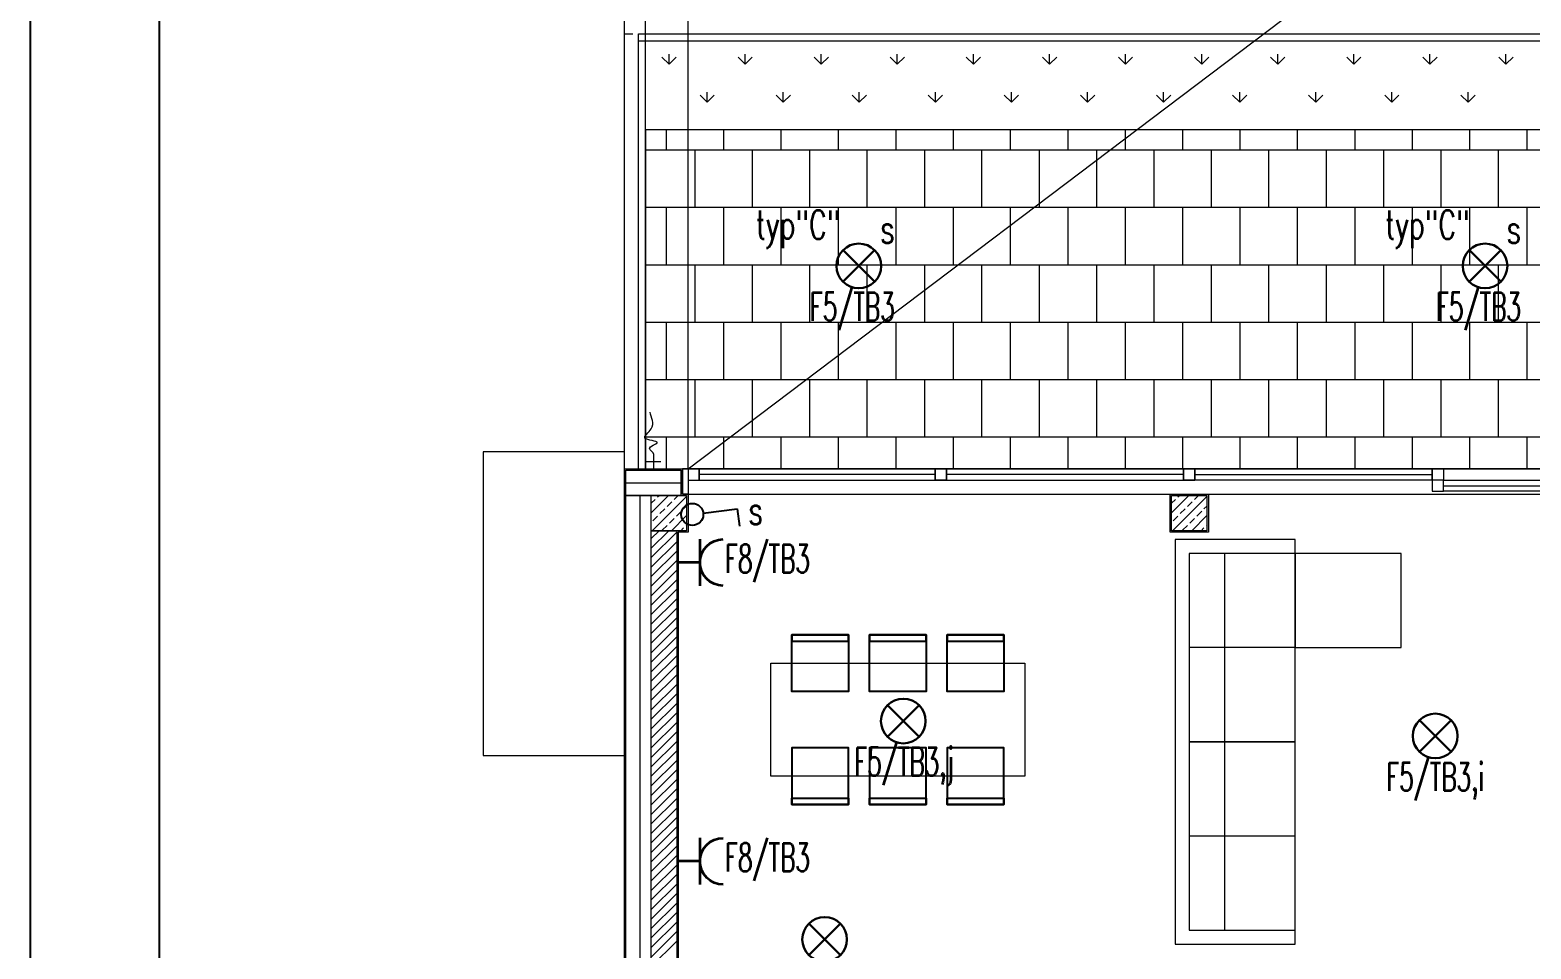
# Model space of a CAD drawing. Header units: millimetres. Extents: x 1780 to 154263, y -7240 to 17216.
# Drawn here: x 70140 to 71203, y 3966 to 4617 of the extents above; entities that cross this region are included whole.
import ezdxf
from ezdxf.enums import TextEntityAlignment as Align

# ---------------------------------------------------------------- set-up
doc = ezdxf.new("R2010")
doc.units = ezdxf.units.MM
doc.linetypes.add('ACAD_ISO03W100', pattern=[30, 12, -18])
for name, color, linetype, lineweight in [('2d_SX_aranżacja niedrukowana', 191, 'Continuous', 5), ('2d_SX_gruba przekroje', 90, 'Continuous', 20), ('2d_SX_instalacje szkic - woda', 140, 'Continuous', 5), ('2d_SX_oznaczenia', 40, 'Continuous', 0), ('2d_SX_stolarka okienna', 5, 'Continuous', 5), ('2d_SX_szraf', 251, 'Continuous', 0), ('2d_SX_warstwy', 181, 'Continuous', 9), ('2d_SX_widok', 10, 'Continuous', 9)]:
    doc.layers.add(name, color=color, linetype=linetype, lineweight=lineweight)
doc.layers.add('2d_SX_PZT_50% pow biol czynna', color=7, linetype='Continuous', lineweight=9, true_color=0x328217)
doc.layers.add('2d_SX_rewizja 18 września', color=210, linetype='Continuous')
doc.layers.add('60 instalacje elektryka', color=10, linetype='Continuous')
doc.styles.add('OPIS', font='simplex.shx', dxfattribs={"width": 0.7, "height": 4})
doc.styles.add('superhelix light', font='')
doc.styles.get('superhelix light').set_extended_font_data('Bahnschrift Light')
doc.linetypes.add('ZIGZAG', pattern='A,0.00254,-5.08,[131,ltypeshp.shx,S=5.08,R=0,X=-5.08,Y=0],-10.16,[131,ltypeshp.shx,S=5.08,R=180,X=5.08,Y=0],-5.08', length=20.32254)

# ---------------------------------------------------------------- blocks, each defined once
blk = doc.blocks.new('PDKLD 1 A')
at = {"color": 8}
for points in [[(75951.6, -13603.7), (75951.6, -13643.7), (75911.6, -13643.7), (75911.6, -13603.7)], [(75911.6, -13603.7), (75911.6, -13608.1), (75951.6, -13608.1), (75951.6, -13603.7), (75951.6, -13603.7)], [(76006.6, -13603.7), (76006.6, -13643.7), (75966.6, -13643.7), (75966.6, -13603.7)], [(75966.6, -13603.7), (75966.6, -13608.1), (76006.6, -13608.1), (76006.6, -13603.7), (76006.6, -13603.7)], [(76061.6, -13603.7), (76061.6, -13643.7), (76021.6, -13643.7), (76021.6, -13603.7)], [(76021.6, -13603.7), (76021.6, -13608.1), (76061.6, -13608.1), (76061.6, -13603.7), (76061.6, -13603.7)], [(75951.6, -13723.7), (75951.6, -13683.7), (75911.6, -13683.7), (75911.6, -13723.7)], [(76006.6, -13723.7), (76006.6, -13683.7), (75966.6, -13683.7), (75966.6, -13723.7)], [(76061.6, -13723.7), (76061.6, -13683.7), (76021.6, -13683.7), (76021.6, -13723.7)], [(75911.6, -13723.7), (75911.6, -13719.3), (75951.6, -13719.3), (75951.6, -13723.7), (75951.6, -13723.7)], [(75966.6, -13723.7), (75966.6, -13719.3), (76006.6, -13719.3), (76006.6, -13723.7), (76006.6, -13723.7)], [(76021.6, -13723.7), (76021.6, -13719.3), (76061.6, -13719.3), (76061.6, -13723.7), (76061.6, -13723.7)]]:
    blk.add_lwpolyline(points, close=True, dxfattribs=at)
at = {"layer": '2d_SX_aranżacja niedrukowana', "color": 8}
for p, q in [((76183, -13536), (76183, -13822.7)), ((76268, -13536), (76183, -13536)), ((76268, -13822.7), (76268, -13536)), ((76193, -13546), (76193, -13679.4)), ((76268, -13546), (76193, -13546)), ((76193, -13546), (76193, -13812.7)), ((76268, -13546), (76193, -13546)), ((76268, -13546), (76218, -13546)), ((76218, -13546), (76218, -13812.7)), ((76268, -13546), (76268, -13612.7)), ((76343, -13546), (76268, -13546)), ((76268, -13679.4), (76268, -13546)), ((76268, -13812.7), (76268, -13546)), ((76343, -13612.7), (76343, -13546)), ((76193, -13612.7), (76193, -13679.4)), ((76268, -13612.7), (76193, -13612.7)), ((76268, -13612.7), (76343, -13612.7)), ((76268, -13679.4), (76268, -13612.7)), ((75896.6, -13623.7), (76076.6, -13623.7)), ((75896.6, -13703.7), (75896.6, -13623.7)), ((76076.6, -13623.7), (76076.6, -13703.7)), ((76193, -13679.4), (76268, -13679.4)), ((76193, -13679.4), (76268, -13679.4)), ((76193, -13679.4), (76193, -13746)), ((76268, -13679.4), (76193, -13679.4)), ((76268, -13746), (76268, -13679.4)), ((76076.6, -13703.7), (75896.6, -13703.7)), ((76193, -13746), (76268, -13746)), ((76193, -13812.7), (76268, -13812.7)), ((76183, -13822.7), (76268, -13822.7))]:
    blk.add_line(p, q, dxfattribs=at)
at = {"layer": '2d_SX_gruba przekroje', "color": 8}
for p, q in [((75793, -14277), (75793, -13486)), ((75793, -13486), (75834, -13486)), ((75834, -13486), (75834, -13504)), ((75834, -13504), (75838, -13504)), ((75838, -13504), (75838, -13531)), ((76179.5, -13504), (76206.5, -13504)), ((76179.5, -13531), (76179.5, -13504)), ((76206.5, -13504), (76206.5, -13531)), ((75831, -13531), (75831, -14239)), ((75838, -13531), (75831, -13531)), ((76206.5, -13531), (76179.5, -13531))]:
    blk.add_line(p, q, dxfattribs=at)
at = {"layer": '2d_SX_instalacje szkic - woda', "color": 8}
for p, q in [((75813.7, -13486), (75813.7, -13476)), ((75818.7, -13481), (75808.7, -13481))]:
    blk.add_line(p, q, dxfattribs=at)
at = {"layer": '2d_SX_instalacje szkic - woda', "color": 8, "start_tangent": (0.020138, 0.999797), "end_tangent": (-0.22984, 0.973228)}
blk.add_spline([(75813.7, -13476), (75810.7, -13471.6), (75816.2, -13467.6), (75807.5, -13464.3), (75812, -13457.7), (75811.1, -13446)], degree=3, dxfattribs=at)
at = {"layer": '2d_SX_PZT_50% pow biol czynna', "color": 8}
for p, q in [((75808, -13246), (75808, -12895)), ((76578, -13246), (75808, -13246))]:
    blk.add_line(p, q, dxfattribs=at)
at = {"layer": '2d_SX_stolarka okienna', "color": 8}
for p, q in [((75834, -13504), (75834, -13486)), ((75834, -13486), (75838, -13486)), ((76552, -13486), (75834, -13486)), ((75834, -13486), (75834, -13504)), ((75838, -13486), (75838, -13504)), ((75846, -13486), (75838, -13486)), ((75838, -13486), (75838, -13494)), ((75846, -13494), (75846, -13486)), ((76013, -13486), (75846, -13486)), ((75846, -13486), (75846, -13494)), ((76013, -13494), (76013, -13486)), ((76013, -13486), (76021, -13486)), ((76013, -13494), (76013, -13486)), ((76021, -13486), (76013, -13486)), ((76013, -13486), (76013, -13494)), ((76021, -13486), (76021, -13494)), ((76021, -13494), (76021, -13486)), ((76189, -13486), (76021, -13486)), ((76021, -13486), (76021, -13494)), ((76197, -13486), (76189, -13486)), ((76189, -13486), (76189, -13494)), ((76189, -13494), (76189, -13486)), ((76189, -13486), (76197, -13486)), ((76189, -13494), (76189, -13486)), ((76197, -13494), (76197, -13486)), ((76197, -13494), (76197, -13486)), ((76197, -13486), (76365, -13486)), ((76197, -13486), (76197, -13494)), ((76365, -13494), (76365, -13486)), ((76365, -13486), (76373, -13486)), ((76365, -13486), (76365, -13494)), ((76373, -13486), (76373, -13494)), ((75838, -13494), (75846, -13494)), ((75838, -13494), (75838, -13494)), ((76013, -13490), (75846, -13490)), ((75846, -13494), (76013, -13494)), ((76021, -13494), (76013, -13494)), ((76013, -13494), (76021, -13494)), ((76013, -13494), (76013, -13494)), ((76189, -13490), (76021, -13490)), ((76021, -13494), (76021, -13494)), ((76021, -13494), (76189, -13494)), ((76189, -13494), (76197, -13494)), ((76189, -13494), (76189, -13494)), ((76197, -13494), (76189, -13494)), ((76197, -13490), (76365, -13490)), ((76365, -13494), (76197, -13494)), ((76197, -13494), (76197, -13494)), ((76373, -13494), (76365, -13494)), ((76365, -13494), (76365, -13502)), ((76373, -13494), (76365, -13494)), ((76373, -13502), (76373, -13494)), ((76373, -13502), (76373, -13494)), ((76373, -13494), (76540, -13494)), ((76373, -13494), (76373, -13494)), ((76373, -13498), (76540, -13498)), ((75838, -13504), (75834, -13504)), ((75834, -13504), (76552, -13504)), ((76365, -13502), (76373, -13502)), ((76365, -13502), (76365, -13502)), ((76540, -13502), (76373, -13502))]:
    blk.add_line(p, q, dxfattribs=at)
at = {"layer": '2d_SX_szraf', "color": 8}
for q in [(75838, -12925), (76448, -13025)]:
    blk.add_line((75838, -13486), q, dxfattribs=at)
at = {"layer": '2d_SX_szraf', "color": 8, "linetype": 'Continuous'}
for p, q in [((75824.6, -13199.6), (75819.5, -13194.5)), ((75824.6, -13199.6), (75824.6, -13192.5)), ((75824.6, -13199.6), (75829.6, -13194.5)), ((75878.5, -13199.6), (75873.4, -13194.5)), ((75878.5, -13199.6), (75878.5, -13192.5)), ((75878.5, -13199.6), (75883.5, -13194.5)), ((75932.4, -13199.6), (75927.3, -13194.5)), ((75932.4, -13199.6), (75932.4, -13192.5)), ((75932.4, -13199.6), (75937.4, -13194.5)), ((75986.2, -13199.6), (75981.2, -13194.5)), ((75986.2, -13199.6), (75986.2, -13192.5)), ((75986.2, -13199.6), (75991.3, -13194.5)), ((76040.1, -13199.6), (76035.1, -13194.5)), ((76040.1, -13199.6), (76040.1, -13192.5)), ((76040.1, -13199.6), (76045.2, -13194.5)), ((76094, -13199.6), (76089, -13194.5)), ((76094, -13199.6), (76094, -13192.5)), ((76094, -13199.6), (76099.1, -13194.5)), ((76147.9, -13199.6), (76142.8, -13194.5)), ((76147.9, -13199.6), (76147.9, -13192.5)), ((76147.9, -13199.6), (76152.9, -13194.5)), ((76201.8, -13199.6), (76196.7, -13194.5)), ((76201.8, -13199.6), (76201.8, -13192.5)), ((76201.8, -13199.6), (76206.8, -13194.5)), ((76255.6, -13199.6), (76250.6, -13194.5)), ((76255.6, -13199.6), (76255.6, -13192.5)), ((76255.6, -13199.6), (76260.7, -13194.5)), ((76309.5, -13199.6), (76304.5, -13194.5)), ((76309.5, -13199.6), (76309.5, -13192.5)), ((76309.5, -13199.6), (76314.6, -13194.5)), ((76363.4, -13199.6), (76358.4, -13194.5)), ((76363.4, -13199.6), (76363.4, -13192.5)), ((76363.4, -13199.6), (76368.5, -13194.5)), ((76417.3, -13199.6), (76412.2, -13194.5)), ((76417.3, -13199.6), (76417.3, -13192.5)), ((76417.3, -13199.6), (76422.3, -13194.5)), ((75851.5, -13226.5), (75846.5, -13221.5)), ((75851.5, -13226.5), (75851.5, -13219.4)), ((75851.5, -13226.5), (75856.6, -13221.5)), ((75905.4, -13226.5), (75900.4, -13221.5)), ((75905.4, -13226.5), (75905.4, -13219.4)), ((75905.4, -13226.5), (75910.5, -13221.5)), ((75959.3, -13226.5), (75954.2, -13221.5)), ((75959.3, -13226.5), (75959.3, -13219.4)), ((75959.3, -13226.5), (75964.3, -13221.5)), ((76013.2, -13226.5), (76008.1, -13221.5)), ((76013.2, -13226.5), (76013.2, -13219.4)), ((76013.2, -13226.5), (76018.2, -13221.5)), ((76067.1, -13226.5), (76062, -13221.5)), ((76067.1, -13226.5), (76067.1, -13219.4)), ((76067.1, -13226.5), (76072.1, -13221.5)), ((76120.9, -13226.5), (76115.9, -13221.5)), ((76120.9, -13226.5), (76120.9, -13219.4)), ((76120.9, -13226.5), (76126, -13221.5)), ((76174.8, -13226.5), (76169.8, -13221.5)), ((76174.8, -13226.5), (76174.8, -13219.4)), ((76174.8, -13226.5), (76179.9, -13221.5)), ((76228.7, -13226.5), (76223.7, -13221.5)), ((76228.7, -13226.5), (76228.7, -13219.4)), ((76228.7, -13226.5), (76233.8, -13221.5)), ((76282.6, -13226.5), (76277.5, -13221.5)), ((76282.6, -13226.5), (76282.6, -13219.4)), ((76282.6, -13226.5), (76287.6, -13221.5)), ((76336.5, -13226.5), (76331.4, -13221.5)), ((76336.5, -13226.5), (76336.5, -13219.4)), ((76336.5, -13226.5), (76341.5, -13221.5)), ((76390.4, -13226.5), (76385.3, -13221.5)), ((76390.4, -13226.5), (76390.4, -13219.4)), ((76390.4, -13226.5), (76395.4, -13221.5)), ((75822.7, -13260.2), (75822.7, -13246)), ((75863.3, -13260.2), (75863.3, -13246)), ((75904, -13260.2), (75904, -13246)), ((75944.6, -13260.2), (75944.6, -13246)), ((75985.3, -13260.2), (75985.3, -13246)), ((76025.9, -13260.2), (76025.9, -13246)), ((76066.5, -13260.2), (76066.5, -13246)), ((76107.2, -13260.2), (76107.2, -13246)), ((76147.8, -13260.2), (76147.8, -13246)), ((76188.5, -13260.2), (76188.5, -13246)), ((76229.1, -13260.2), (76229.1, -13246)), ((76269.7, -13260.2), (76269.7, -13246)), ((76310.4, -13260.2), (76310.4, -13246)), ((76351, -13260.2), (76351, -13246)), ((76391.7, -13260.2), (76391.7, -13246)), ((76432.3, -13260.2), (76432.3, -13246)), ((75808, -13260.2), (76578, -13260.2)), ((75843, -13300.8), (75843, -13260.2)), ((75883.7, -13300.8), (75883.7, -13260.2)), ((75924.3, -13300.8), (75924.3, -13260.2)), ((75964.9, -13300.8), (75964.9, -13260.2)), ((76005.6, -13300.8), (76005.6, -13260.2)), ((76046.2, -13300.8), (76046.2, -13260.2)), ((76086.9, -13300.8), (76086.9, -13260.2)), ((76127.5, -13300.8), (76127.5, -13260.2)), ((76168.1, -13300.8), (76168.1, -13260.2)), ((76208.8, -13300.8), (76208.8, -13260.2)), ((76249.4, -13300.8), (76249.4, -13260.2)), ((76290.1, -13300.8), (76290.1, -13260.2)), ((76330.7, -13300.8), (76330.7, -13260.2)), ((76371.3, -13300.8), (76371.3, -13260.2)), ((76412, -13300.8), (76412, -13260.2)), ((75808, -13300.8), (76578, -13300.8)), ((75822.7, -13341.5), (75822.7, -13300.8)), ((75863.3, -13341.5), (75863.3, -13300.8)), ((75904, -13341.5), (75904, -13300.8)), ((75944.6, -13341.5), (75944.6, -13300.8)), ((75985.3, -13341.5), (75985.3, -13300.8)), ((76025.9, -13341.5), (76025.9, -13300.8)), ((76066.5, -13341.5), (76066.5, -13300.8)), ((76107.2, -13341.5), (76107.2, -13300.8)), ((76147.8, -13341.5), (76147.8, -13300.8)), ((76188.5, -13341.5), (76188.5, -13300.8)), ((76229.1, -13341.5), (76229.1, -13300.8)), ((76269.7, -13341.5), (76269.7, -13300.8)), ((76310.4, -13341.5), (76310.4, -13300.8)), ((76351, -13341.5), (76351, -13300.8)), ((76391.7, -13341.5), (76391.7, -13300.8)), ((76432.3, -13341.5), (76432.3, -13300.8)), ((75808, -13341.5), (76578, -13341.5)), ((75843, -13382.1), (75843, -13341.5)), ((75883.7, -13382.1), (75883.7, -13341.5)), ((75924.3, -13382.1), (75924.3, -13341.5)), ((75964.9, -13382.1), (75964.9, -13341.5)), ((76005.6, -13382.1), (76005.6, -13341.5)), ((76046.2, -13382.1), (76046.2, -13341.5)), ((76086.9, -13382.1), (76086.9, -13341.5)), ((76127.5, -13382.1), (76127.5, -13341.5)), ((76168.1, -13382.1), (76168.1, -13341.5)), ((76208.8, -13382.1), (76208.8, -13341.5)), ((76249.4, -13382.1), (76249.4, -13341.5)), ((76290.1, -13382.1), (76290.1, -13341.5)), ((76330.7, -13382.1), (76330.7, -13341.5)), ((76371.3, -13382.1), (76371.3, -13341.5)), ((76412, -13382.1), (76412, -13341.5)), ((75808, -13382.1), (76578, -13382.1)), ((75822.7, -13422.7), (75822.7, -13382.1)), ((75863.3, -13422.7), (75863.3, -13382.1)), ((75904, -13422.7), (75904, -13382.1)), ((75944.6, -13422.7), (75944.6, -13382.1)), ((75985.3, -13422.7), (75985.3, -13382.1)), ((76025.9, -13422.7), (76025.9, -13382.1)), ((76066.5, -13422.7), (76066.5, -13382.1)), ((76107.2, -13422.7), (76107.2, -13382.1)), ((76147.8, -13422.7), (76147.8, -13382.1)), ((76188.5, -13422.7), (76188.5, -13382.1)), ((76229.1, -13422.7), (76229.1, -13382.1)), ((76269.7, -13422.7), (76269.7, -13382.1)), ((76310.4, -13422.7), (76310.4, -13382.1)), ((76351, -13422.7), (76351, -13382.1)), ((76391.7, -13422.7), (76391.7, -13382.1)), ((76432.3, -13422.7), (76432.3, -13382.1)), ((75808, -13422.7), (76578, -13422.7)), ((75843, -13463.4), (75843, -13422.7)), ((75883.7, -13463.4), (75883.7, -13422.7)), ((75924.3, -13463.4), (75924.3, -13422.7)), ((75964.9, -13463.4), (75964.9, -13422.7)), ((76005.6, -13463.4), (76005.6, -13422.7)), ((76046.2, -13463.4), (76046.2, -13422.7)), ((76086.9, -13463.4), (76086.9, -13422.7)), ((76127.5, -13463.4), (76127.5, -13422.7)), ((76168.1, -13463.4), (76168.1, -13422.7)), ((76208.8, -13463.4), (76208.8, -13422.7)), ((76249.4, -13463.4), (76249.4, -13422.7)), ((76290.1, -13463.4), (76290.1, -13422.7)), ((76330.7, -13463.4), (76330.7, -13422.7)), ((76371.3, -13463.4), (76371.3, -13422.7)), ((76412, -13463.4), (76412, -13422.7)), ((75808, -13463.4), (76578, -13463.4)), ((75822.7, -13486), (75822.7, -13463.4)), ((75863.3, -13486), (75863.3, -13463.4)), ((75904, -13486), (75904, -13463.4)), ((75944.6, -13486), (75944.6, -13463.4)), ((75985.3, -13486), (75985.3, -13463.4)), ((76025.9, -13486), (76025.9, -13463.4)), ((76066.5, -13486), (76066.5, -13463.4)), ((76107.2, -13486), (76107.2, -13463.4)), ((76147.8, -13486), (76147.8, -13463.4)), ((76188.5, -13486), (76188.5, -13463.4)), ((76229.1, -13486), (76229.1, -13463.4)), ((76269.7, -13486), (76269.7, -13463.4)), ((76310.4, -13486), (76310.4, -13463.4)), ((76351, -13486), (76351, -13463.4)), ((76391.7, -13486), (76391.7, -13463.4)), ((76432.3, -13486), (76432.3, -13463.4)), ((75812, -13517.2), (75824.2, -13505)), ((75812, -13510.5), (75814.7, -13507.7)), ((75812.7, -13530), (75837, -13505.7)), ((75816.4, -13506), (75817.5, -13505)), ((75823.2, -13512.8), (75826.5, -13509.4)), ((75828.2, -13507.7), (75831, -13505)), ((76180.5, -13517.2), (76192.7, -13505)), ((76180.5, -13510.5), (76183.2, -13507.7)), ((76181.2, -13530), (76205.5, -13505.7)), ((76184.9, -13506), (76186, -13505)), ((76191.7, -13512.8), (76195, -13509.4)), ((76196.7, -13507.7), (76199.5, -13505)), ((75813.1, -13522.9), (75816.4, -13519.5)), ((75818.1, -13517.8), (75821.5, -13514.5)), ((75824.8, -13524.6), (75828.2, -13521.2)), ((75826.2, -13530), (75837, -13519.1)), ((75829.9, -13519.5), (75833.3, -13516.1)), ((75834.9, -13514.5), (75837, -13512.4)), ((76181.6, -13522.9), (76184.9, -13519.5)), ((76186.6, -13517.8), (76190, -13514.5)), ((76193.3, -13524.6), (76196.7, -13521.2)), ((76194.7, -13530), (76205.5, -13519.1)), ((76198.4, -13519.5), (76201.8, -13516.1)), ((76203.4, -13514.5), (76205.5, -13512.4)), ((75812, -13535.5), (75817.5, -13530)), ((75812, -13542.2), (75824.3, -13530)), ((75812, -13548.9), (75830, -13530.9)), ((75819.8, -13529.6), (75823.2, -13526.3)), ((75832.9, -13530), (75834.9, -13527.9)), ((75836.6, -13526.3), (75837, -13525.9)), ((76188.3, -13529.6), (76191.7, -13526.3)), ((76201.4, -13530), (76203.4, -13527.9)), ((76205.1, -13526.3), (76205.5, -13525.9)), ((75812, -13555.7), (75830, -13537.7)), ((75812, -13562.4), (75830, -13544.4)), ((75812, -13569.1), (75830, -13551.1)), ((75812, -13575.9), (75830, -13557.9)), ((75812, -13582.6), (75830, -13564.6)), ((75812, -13589.3), (75830, -13571.3)), ((75812, -13596.1), (75830, -13578.1)), ((75812, -13602.8), (75830, -13584.8)), ((75812, -13609.6), (75830, -13591.6)), ((75812, -13616.3), (75830, -13598.3)), ((75812, -13623), (75830, -13605)), ((75812, -13629.8), (75830, -13611.8)), ((75812, -13636.5), (75830, -13618.5)), ((75812, -13643.2), (75830, -13625.2)), ((75812, -13650), (75830, -13632)), ((75812, -13656.7), (75830, -13638.7)), ((75812, -13663.4), (75830, -13645.4)), ((75812, -13670.2), (75830, -13652.2)), ((75812, -13676.9), (75830, -13658.9)), ((75812, -13683.6), (75830, -13665.6)), ((75812, -13690.4), (75830, -13672.4)), ((75812, -13697.1), (75830, -13679.1)), ((75812, -13703.8), (75830, -13685.8)), ((75812, -13710.6), (75830, -13692.6)), ((75812, -13717.3), (75830, -13699.3)), ((75812, -13724), (75830, -13706)), ((75812, -13730.8), (75830, -13712.8)), ((75812, -13737.5), (75830, -13719.5)), ((75812, -13744.3), (75830, -13726.3)), ((75812, -13751), (75830, -13733)), ((75812, -13757.7), (75830, -13739.7)), ((75812, -13764.5), (75830, -13746.5)), ((75812, -13771.2), (75830, -13753.2)), ((75812, -13777.9), (75830, -13759.9)), ((75812, -13784.7), (75830, -13766.7)), ((75812, -13791.4), (75830, -13773.4)), ((75812, -13798.1), (75830, -13780.1)), ((75812, -13804.9), (75830, -13786.9)), ((75812, -13811.6), (75830, -13793.6)), ((75812, -13818.3), (75830, -13800.3)), ((75812, -13825.1), (75830, -13807.1)), ((75812, -13831.8), (75830, -13813.8)), ((75812, -13838.5), (75830, -13820.5))]:
    blk.add_line(p, q, dxfattribs=at)
at = {"layer": '2d_SX_szraf', "color": 8, "linetype": 'ZIGZAG'}
for p, q in [((75794, -13496), (75833, -13496)), ((75804, -14266), (75804, -13505))]:
    blk.add_line(p, q, dxfattribs=at)
at = {"layer": '2d_SX_warstwy', "color": 8}
for p, q in [((75794, -13487), (75796, -13487)), ((75794, -13505), (75794, -13487)), ((75796, -13487), (75833, -13487)), ((75833, -13487), (75833, -13505)), ((75833, -13505), (75794, -13505)), ((75794, -14276), (75794, -13505)), ((75794, -13505), (75796, -13505)), ((75796, -13505), (75796, -13505)), ((75796, -13505), (75812, -13505)), ((75812, -13505), (75837, -13505)), ((75812, -13530), (75812, -13505)), ((75837, -13505), (75837, -13530)), ((76180.5, -13505), (76205.5, -13505)), ((76180.5, -13530), (76180.5, -13505)), ((76205.5, -13505), (76205.5, -13530)), ((75837, -13530), (75812, -13530)), ((75812, -14258), (75812, -13530)), ((75812, -13530), (75830, -13530)), ((75830, -13530), (75830, -14240)), ((76205.5, -13530), (76180.5, -13530))]:
    blk.add_line(p, q, dxfattribs=at)
at = {"layer": '2d_SX_widok', "color": 8, "ltscale": 0.5}
for p, q in [((75793, -13486), (75793, -12880)), ((75808, -13246), (75808, -12895)), ((75803, -13486), (75803, -13183)), ((75803, -13183), (76583, -13183)), ((76578, -13246), (75808, -13246)), ((76578, -13246), (75808, -13246)), ((75808, -13246), (75808, -13486)), ((75793, -13474), (75693, -13474)), ((75693, -13474), (75693, -13689)), ((75808, -13486), (76578, -13486)), ((75693, -13689), (75793, -13689))]:
    blk.add_line(p, q, dxfattribs=at)
at = {"layer": '2d_SX_widok', "color": 8}
for p, q in [((75808, -13486), (75808, -12895)), ((75803, -13486), (75803, -13178)), ((75803, -13178), (76583, -13178))]:
    blk.add_line(p, q, dxfattribs=at)
at = {"layer": '2d_SX_widok', "color": 8, "linetype": 'ACAD_ISO03W100', "ltscale": 0.5}
for p, q in [((75793, -13178), (76593, -13178)), ((75793, -14277), (75793, -13178)), ((75793, -13178), (76593, -13178)), ((75793, -13178), (76593, -13178))]:
    blk.add_line(p, q, dxfattribs=at)
at = {"layer": '2d_SX_oznaczenia', "color": 8, "style": 'superhelix light', "text_generation_flag": 4}
for p in [(78013.7, -13848.8), (78242.4, -14015.6), (77387.3, -14164.7)]:
    blk.add_attdef('NUMER', text='', height=12, rotation=180, dxfattribs=at).set_placement(p, align=Align.MIDDLE_CENTER)
blk = doc.blocks.new('lampa1')
at = {"layer": '60 instalacje elektryka', "lineweight": 30}
for p, q in [((2045.4, 2946.7), (2067.7, 2924.4)), ((2067.7, 2946.7), (2045.4, 2924.4))]:
    blk.add_line(p, q, dxfattribs=at)
blk.add_circle((2056.6, 2935.6), 15.8, dxfattribs=at)
blk = doc.blocks.new('gniazdo')
at = {"layer": '60 instalacje elektryka', "lineweight": 35}
for p, q in [((1911.13, 1039.39), (1911.13, 1043.76)), ((1911.13, 1041.58), (1909.09, 1041.58))]:
    blk.add_line(p, q, dxfattribs=at)
blk.add_arc((1913.32, 1041.58), 2.18, 90, 270, dxfattribs=at)
blk = doc.blocks.new('jednobiegunowy')
at = {"layer": '60 instalacje elektryka'}
for p, q in [((2190.56, 2793.4), (2200.02, 2802.78)), ((2200.02, 2802.78), (2204.88, 2797.97))]:
    blk.add_line(p, q, dxfattribs=at)
blk.add_circle((2187.5, 2790.37), 4.3, dxfattribs=at)

msp = doc.modelspace()

# ---------------------------------------------------------------- linework, layer by layer
at = {"layer": '60 instalacje elektryka'}
for points in [[(74344.3, 5282.9), (70139.7, 5282.9), (70139.7, 2309.7), (74344.3, 2309.7)], [(70231.2, 2359.7), (74293.1, 2359.7), (74293.1, 5232.9), (70231.2, 5232.9)]]:
    msp.add_lwpolyline(points, close=True, dxfattribs=at)

# ---------------------------------------------------------------- block references
at = {"layer": '2d_SX_rewizja 18 września'}
msp.add_blockref('PDKLD 1 A', (-5232.3, 17792.1), dxfattribs=at)
at = {"layer": '60 instalacje elektryka'}
for name, p, xscale, yscale, zscale, rotation in [('lampa1', (73665.5, 6508.6), -1.0011, 1.0011, 1.0011, 89.9999999999998), ('lampa1', (74109, 6508.6), -1.0011, 1.0011, 1.0011, 89.9999999999998), ('jednobiegunowy', (64362.2, 2679.8), 1.818212235840003, 1.818212235840003, 1.818212235840003, 322.4090720509038), ('gniazdo', (56173.2, 12110.1), -7.556206694400001, 7.556206694400001, 7.556206694400001, 180), ('lampa1', (73697, 6186.3), -1.0011, 1.0011, 1.0011, 89.99999999999982), ('lampa1', (74073.7, 6175.7), -1.0011, 1.0011, 1.0011, 89.99999999999984), ('gniazdo', (56173.2, 11898.5), -7.556206694400001, 7.556206694400001, 7.556206694400001, 180), ('lampa1', (73641.3, 6031.6), -1.0011, 1.0011, 1.0011, 89.99999999999984)]:
    msp.add_blockref(name, p, dxfattribs=dict(at, xscale=xscale, yscale=yscale, zscale=zscale, rotation=rotation))

# ---------------------------------------------------------------- texts
at = {"layer": '60 instalacje elektryka', "lineweight": 15, "char_height": 20, "style": 'OPIS'}
for s, insert, width, attachment_point in [('\\pxql;typ"C"', (70653.6, 4489), 60, 1), ('\\pxql;typ"C"', (71099.3, 4489), 60, 1), ('\\pxql;s', (70741.8, 4485.8), 11.333, 1), ('\\pxql;s', (71185.4, 4485.8), 11.333, 1), ('\\pxql;{\\W0.6;F5/TB3}', (70691.9, 4430.8), 68, 1), ('\\pxql;{\\W0.6;F5/TB3}', (71135.4, 4430.8), 68, 1), ('\\pxql;{\\W0.6;F8/TB3}', (70706.7, 4252.4), 74.857, 3), ('\\pxql;{\\W0.6;F5/TB3,j}', (70745.6, 4108.6), 22.183, 3), ('\\pxql;{\\W0.6;F5/TB3,i}', (71122.3, 4097.9), 22.183, 3), ('\\pxql;{\\W0.6;F8/TB3}', (70706.7, 4040.9), 74.857, 3)]:
    msp.add_mtext(s, dxfattribs=dict(at, insert=insert, width=width, attachment_point=attachment_point))
at = {"layer": '60 instalacje elektryka', "lineweight": 20, "insert": (70648.5, 4286.5), "char_height": 20, "width": 11.333, "attachment_point": 1, "rotation": 0, "style": 'OPIS'}
msp.add_mtext('\\pxql;s', dxfattribs=at)

doc.saveas('drawing.dxf')
